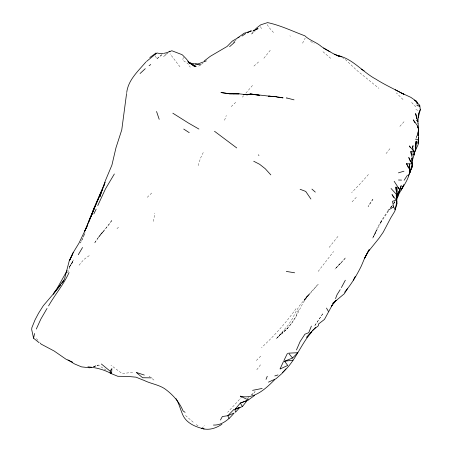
<?xml version="1.0" encoding="UTF-8"?>
<svg xmlns="http://www.w3.org/2000/svg" width="452" height="452" viewBox="0 0 452 452"><rect width="100%" height="100%" fill="white"/><g stroke="black" fill="none" stroke-linecap="round" stroke-linejoin="round"><path stroke-width="0.34" stroke-dasharray="2.26 1.69" d="M153.431 221.423L154.838 213.095M416.563 102.095L415.428 106.553L410.546 101.254M183.371 57.359L182.659 60.144L188.292 63.913L190.235 67.184M416.964 135.38L416.117 138.713L417.038 135.504M198.151 165.618L200.552 158.064L203.242 152.533M84.355 234.757L85.021 232.678L80.586 242.99L84.355 234.757L84.1 235.339M224.548 120.26L226.282 115.48M67.63 272.742L69.987 266.482L73.495 259.804L69.105 267.544L73.201 261.318L68.574 268.313M298.376 309.942L295.608 317.202L291.585 323.344L286.771 329.152L281.41 333.892M393.709 203.728L394.466 201.756L393.754 202.948M393.788 203.807L394.63 201.908M302.563 43.2L305.202 38.064M393.856 203.134L394.551 201.959M393.748 203.327L394.652 201.846M412.348 155.33L413.066 154.172M412.337 155.352L413.038 154.222M390.946 207.643L391.692 206.474M391.302 207.095L393.093 204.366M291.585 323.344L295.97 316.677L303.213 302.546L307.575 296.529L318.191 284.223L308.083 295.173L303.648 301.134L308.665 294.647L299.574 305.625L295.698 312.021L292.331 318.818L288.218 325.033L276.669 338.356L287.647 328.084L291.517 323.434M388.483 210.937L380.222 223.361L381.827 220.666L372.42 238.594L376.759 230.085L373.567 236.758C376.849 227.254 382.369 218.802 388.206 210.677M390.794 207.598L392.347 205.383M296.015 308.705C285.98 322.847 274.251 335.808 261.55 347.599M390.166 207.931L392.133 205.18M318.146 271.437L333.604 251.504M256.792 369.77L261.448 363.527M337.96 236.396L328.423 248.312M263.9 58.235L270.307 50.262M386.053 153.578L390.816 147.612M253.205 31.86L251.097 34.499L255.273 30.883M242.368 97.186L243.622 95.734M286.771 329.152L287.647 328.084L282.167 333.231M368.425 174.478L360.594 183.382L351.639 192.62M79.049 265.217L83.812 259.516L90.117 255.018M252.498 85.445L245.408 93.7M242.165 396.573L227.667 412.286M340.848 263.149L345.791 257.589L335.61 268.488L341.757 262.109M339.576 263.906L334.633 269.471L334.955 269.109M399.867 126.357L404.811 120.842M352.085 201.858L357.08 196.484M116.955 228.78L118.932 226.701M276.669 338.356L282.828 331.994L277.624 337.356M233.108 42.601L235.017 40.669M256.34 360.526L261.431 355.391M166.596 53.658L163.669 56.517L167.89 53.042M247.487 398.545L248.464 397.602M147.233 197.343L151.725 193.027M231.204 106.61L236.656 101.446M251.617 394.929L255.103 391.664L251.465 394.952M247.623 398.67L248.623 397.732M234.65 41.228L236.673 39.369M253.934 66.071L259.572 61.054M155.273 55.878L156.855 58.867L162.082 54.381M201.632 428.326L204.875 425.558M156.855 58.867L162.669 54.229M198.682 66.111L200.863 64.619M201.406 64.246L203.038 63.127M93.796 366.595L98.253 365.069L106.751 370.572M93.62 366.634L98.253 365.069L91.858 367.047M132.645 372.386L122.085 373.555L110.989 365.278M415.857 109.553L418.964 110.672M341.955 57.54L344.384 58.557L356.86 70.388L378.94 88.372M310.558 41.335L314.146 43.646M196.241 424.558L198.936 426.445M149.103 376.245L150.137 377.058M152.2 378.686L154.782 380.714M193.19 422.179L184.489 414.62M330.7 58.342L322.779 51.568M289.896 35.844L290.37 36.245M403.026 99.525L396.291 92.858M36.454 338.576L39.002 341.599M179.941 66.783L170.059 53.833M417.298 104.904L419.275 108.446M260.589 26.566L261.471 29.001M412.845 151.686L413.032 154.494M273.517 32.493A19.176 3.328 41.3 0 1 267.036 23.928M322.7 313.874L314.389 326.231L322.7 313.874M372.934 199.219L368.052 206.581L372.934 199.219M98.35 237.345L94.31 243.413L98.864 236.893L103.677 231.051L99.254 236.306L104.175 230.723L112.249 219.819C108.384 226.271 102.514 231.119 98.35 237.345M305.043 298.727L304.162 299.789L309.27 294.354L305.043 298.727"/><path stroke-width="0.68" d="M396.805 191.332L396.822 187.196L395.325 187.207L397.517 195.563L391.031 188.467M420.32 109.542L418.366 117.221L418.399 114.011L420.32 109.542L419.71 105.293L414.665 100.18L416.727 101.457L417.688 103.983M419.676 106.542L419.71 105.293L416.874 105.276M415.744 149.567L416.185 141.182L415.428 146.307M396.195 196.1L396.336 194.044L397.517 195.563M414.088 152.527L415.49 150.267L416.185 141.182M417.993 135.543L418.495 129.391L418.111 123.17M417.885 123.26L418.399 114.011M411.981 166.856L412.569 160.398M418.366 117.221L418.501 115.797M418.71 137.238L418.004 143.38C419.134 138.634 417.495 134.063 418.495 129.391M126.718 92.541C128.193 79.987 138.126 71.15 145.849 62.048M414.117 155.025C415.495 151.205 411.049 148.77 409.405 145.911L410.354 147.719M126.583 93.479L121.763 129.877L115.989 147.714L111.91 165.127L105.372 180.67L99.847 196.908L101.977 190.179L84.592 231.441L78.936 243.21L73.207 252.572L69.501 260.544L73.207 252.572M408.292 175.851L409.828 172.845L410.077 171.291L409.495 163.884L406.512 163.652L408.591 168.11M39.154 342.735L33.572 338.232L34.572 333.474M396.624 200.276L397.449 196.908L396.822 187.196M412.405 160.471L414.405 153.397M397.009 203.626L394.76 211.299L390.867 217.683L383.177 232.272L378.923 238.373L367.866 252.086L364.515 258.414L369.171 249.702L364.922 257.465L361.38 265.872C356.831 275.212 351.34 284.268 344.627 292.235M409.727 170.088L409.828 172.845L412.337 165.381L412.478 166.788L410.941 169.472M409.828 172.845L412.337 165.381M91.863 214.039L91.626 214.587L94.592 207.479L89.536 220.305M87.151 225.768L89.784 218.401L93.287 210.818L90.971 216.548L93.739 208.564L105.18 182.286M86.434 228.051L87.123 226.119M335.542 298.602L337.056 294.664L340.17 289.721M266.042 379.33L267.268 376.279M91.626 214.587L101.79 190.75M397.054 196.886L399.184 191.727L399.579 189.608L394.161 181.297M88.535 222.712L89.287 220.909M413.67 154.618L415.569 150.132L414.139 152.443M97.739 200.112L98.276 198.874M296.472 349.933L300.094 341.582L304.936 334.197L308.761 332.689L311.388 326.084M102.067 190.111L102.903 188.19M103.457 186.913L104.293 184.992M36.296 329.045L40.849 319.095L47.025 308.45M97.751 205.62L105.446 188.947L114.35 173.975M86.626 227.034L84.592 231.441L87.078 226.073M87.208 225.774L87.79 224.514M280.082 368.866L283.528 361.397M415.49 150.267L418.196 144.51L418.202 139.544L415.371 139.137M93.863 213.847L96.163 209.14M283.929 360.543L287.483 353.278M69.037 272.562C63.67 284.551 54.997 294.54 48.567 305.925M72.715 253.939L69.286 260.685L64.455 279.263L53.217 294.179L59.048 287.071M397.929 194.174L399.184 191.727L397.715 195.343L401.206 185.631L398.946 192.688L399.579 189.608L398.206 187.552M353.306 280.161L355.34 276.308M341.39 287.585L345.339 280.217M220.446 420.021L222.344 416.535L227.819 415.716L234.153 412.987C228.955 419.275 222.147 425.456 213.429 425.072M78.264 254.725L82.541 247.498M396.946 197.801L403.839 184.772L401.105 190.151C404.975 183.727 409.783 177.099 409.772 169.302L406.512 163.652M347.475 288.653L344.317 293.738L332.661 303.484L336.107 300.201M67.145 270.528L57.189 288.263L52.969 294.393L43.313 305.693L38.578 313.174L35.053 319.841L31.849 327.734L31.68 329.531L33.572 338.232M282.489 372.533C295.359 361.538 300.614 344.418 311.795 331.875L306.676 337.305L315.552 327.372M404.128 180.241L407.467 175.173M109.943 372.702L111.587 373.742L110.141 371.177L111.881 368.538L111.587 373.742L117.791 376.29L127.249 376.38L136.086 377.183L143.098 380.07M59.489 286.557L60.692 284.929M61.901 283.302L63.907 280.585M239.238 407.331L234.938 409.439L242.441 406.54L247.001 400.681L240.294 403.111L234.938 409.439L235.475 412.275L240.018 407.229M336.231 300.314L331.514 306.089L332.31 304.959L324.463 319.423L318.4 324.112L318.315 325.802L312.383 330.587M268.431 382.143L276.07 378.691L281.901 373.55L285.879 368.877M155.172 54.048L156.087 53.014L149.798 57.523M274.844 379.488C265.974 388.545 253.979 399.822 240.272 396.138L248.317 399.958L254.612 395.449M234.006 409.371L227.819 415.716L229.096 418.462M292.529 358.024L297.8 352.718L288.54 353.159L292.529 358.024L284.574 361.233L287.726 365.448L280.167 368.968M140.08 73.512L145.284 68.681M229.588 46.692L234.865 42.036M146.448 61.506L156.584 53.217M255.736 28.696L260.651 24.86L267.578 22.6C280.449 25.301 292.517 31.233 304.834 35.793C309.727 40.55 316.62 42.172 321.666 46.788C328.101 50.409 334.169 55.071 341.463 56.822L334.209 54.223M204.214 61.003L210.282 56.325L227.113 46.454L232.334 41.104L239.198 37.047M149.081 65.738L150.748 64.523M237.882 37.765L244.131 33.228L251.781 30.9M242.035 36.041L245.718 33.527M247.493 32.889L250.843 30.798M388.082 210.253L393.613 206.903L392.483 201.281L395.636 200.326M221.921 424.258C216.079 428.247 208.575 430.762 201.632 428.326M253.018 31.103L257.883 28.623M188.733 62.41L196.117 66.54L187.749 61.585L194.835 66.608L189.399 62.749L186.139 58.726L182.422 54.918L181.348 54.393L171.833 50.743L166.974 52.641L163.726 53.381M248.317 399.958L240.294 403.111L242.441 406.54M253.295 30.476L257.996 28.668M206.31 60.89L198.1 63.901L195.371 63.964M403.969 171.195L398.415 172.85M91.637 367.306L89.688 367.798L81.541 366.877L74.574 363.956L67.998 359.984M274.788 375.94L277.991 374.934M252.566 390.353L262.183 388.437M411.337 154.934L410.845 151.505L412.732 151.256M284.574 361.233L292.998 360.142M243.204 94.541L251.323 94.157L259.002 95.106M243.329 94.587L252.651 94.287M412.603 148.166L412.461 146.058L413.846 146.03M163.042 53.5L159.81 53.551L157.104 53.008M411.337 163.85L409.495 163.884L409.625 167.33M151.392 377.861L142.606 377.742L136.278 372.437M169.031 51.279L169.997 51.302M246.283 94.784L247.56 94.818L238.905 93.818L232.695 93.643L234.096 93.818M398.489 179.998L401.579 180.105M268.403 96.169L275.127 96.508L283.059 97.864L277.308 97.174M268.946 96.208L274.969 96.547L276.726 97.016M268.929 96.253L271.595 96.434L249.956 93.931L259.753 95.423M87.931 366.843C95.897 367.561 103.768 369.516 110.819 373.363M286.291 271.415L294.625 272.788M189.704 62.981L200.75 64.885M336.48 55.263C352.244 57.963 362.323 71.964 375.894 79.162C384.878 84.863 394.59 89.236 403.918 94.315L395.217 89.745M286.89 98.022L286.528 97.931L294.037 99.852M204.134 428.982C195.575 426.948 186.36 423.309 182.664 414.642C180.348 409.32 179.082 403.608 176.009 398.596M136.899 372.64L144.312 375.064M414.145 154.946L413.885 153.578M300.105 189.292L305.721 191.411L310.908 199.01M337.09 55.517L338.915 56.274M72.659 362.165L66.009 359.216L54.15 351.006L41.126 344.113L40.273 343.108M401.749 93.163L410.811 97.327L416.727 101.457M188.868 62.444L190.721 63.399M253.713 161.245L259.606 164.279L265.245 168.715L270.827 174.884M323.581 48.228L329.994 51.782M143.521 380.104C150.171 383.618 157.895 384.437 164.33 388.471C172.393 394.172 179.258 401.704 183.054 410.908L185.1 412.348M361.272 69.156L364.131 70.84M172.839 113.203L188.484 123.063L198.92 129.052M183.732 129.069L189.252 132.668M236.729 147.934L214.508 131.272M258.329 154.895L258.923 155.347M101.355 363.996L110.141 371.177M311.931 189.105L315.31 192.106M416.332 120.074L417.959 121.746L415.631 113.542L416.733 118.74M414.959 122.741L413.258 119.853L417.535 125.842L418.36 128.521L417.337 126.786M326.491 308.083L328.333 311.27M393.686 197.501L392.02 194.575L396.455 200.383L396.811 201.722L395.138 209.847L393.613 206.903M412.269 164.347L408.761 157.482L410.495 161.827M411.981 165.551L412.478 166.788L411.286 158.234L412.67 159.714L410.845 151.505M156.545 111.497L159.206 119.322M412.461 146.058L413.495 151.527M409.772 169.302L410.077 171.291M396.336 194.044L397.02 203.36M417.897 132.656L417.93 135.634M398.014 196.066L396.997 197.829L398.014 196.066M238.905 93.818L229.836 93.83L220.955 92.524L229.39 93.784L238.905 93.818"/></g></svg>
